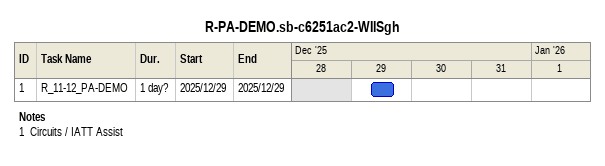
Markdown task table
R-PA-DEMO.sb-c6251ac2-WIlSgh

| ID | Task | Duration | Start | Finish |
|---|---|---|---|---|
| 1 | R_11-12_PA-DEMO | 1d? | 2025-12-29 | 2025-12-29 |

Notes
- 1: Circuits / IATT Assist
